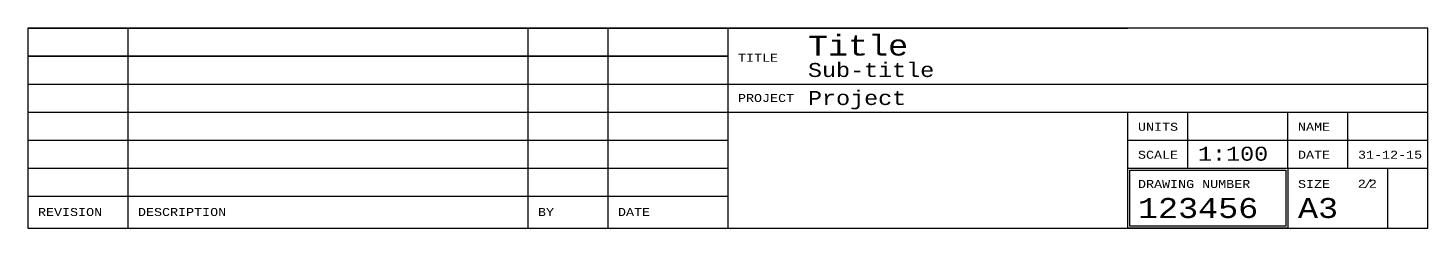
# Model space of a CAD drawing. Header units: millimetres. Extents: x 0 to 845, y 0 to 297.
# Drawn here: x 495 to 845, y 0 to 50 of the extents above; entities that cross this region are included whole.
import ezdxf
from ezdxf.enums import TextEntityAlignment as Align

# ---------------------------------------------------------------- set-up
doc = ezdxf.new("R2010")
doc.units = ezdxf.units.MM
doc.styles.get("Standard").update_dxf_attribs({"font": 'cour.ttf'})

# ---------------------------------------------------------------- blocks, each defined once
blk = doc.blocks.new('TITLEBLOCK')
at = {"color": 7}
for p, q in [((-350, 50), (-75, 50)), ((0, 50), (-350, 50)), ((-350, 50), (-350, 0)), ((-325, 50), (-325, 0)), ((-225, 50), (-225, 0)), ((-205, 50), (-205, 0)), ((-175, 50), (-175, 0)), ((0, 0), (0, 50)), ((-350, 43), (-175, 43)), ((-175, 43), (-350, 43)), ((-350, 36), (0, 36)), ((-350, 29), (0, 29)), ((-75, 15), (-75, 29)), ((-60, 15), (-60, 29)), ((-35, 15), (-35, 29)), ((-20, 15), (-20, 29)), ((-350, 22), (-175, 22)), ((-350, 15), (-175, 15)), ((-10, 0), (-10, 15)), ((-350, 8), (-175, 8)), ((-350, 0), (0, 0))]:
    blk.add_line(p, q, dxfattribs=at)
for p, q in [((-75, 22), (0, 22)), ((-35, 15), (0, 15))]:
    blk.add_line(p, q)
at = {"color": 7, "flags": 128}
for points in [[(-75, 15), (-35, 15), (-35, 0), (-75, 0)], [(-74.5, 14.5), (-35.5, 14.5), (-35.5, 0.5), (-74.5, 0.5)]]:
    blk.add_lwpolyline(points, close=True, dxfattribs=at)
at = {"color": 7}
for s, p in [('TITLE', (-172.5, 41.56)), ('PROJECT', (-172.5, 31.5)), ('UNITS', (-72.5, 24.31)), ('NAME', (-32.5, 24.31)), ('SCALE', (-72.5, 17.31)), ('DATE', (-32.5, 17.31)), ('DRAWING NUMBER', (-72.5, 10)), ('SIZE', (-32.5, 10)), ('/', (-16, 10.06)), ('REVISION', (-347.5, 3)), ('DESCRIPTION', (-322.5, 3)), ('BY', (-222.5, 3)), ('DATE', (-202.5, 3))]:
    blk.add_text(s, height=2, dxfattribs=at).set_placement(p)
for tag, p, height in [('REVNO6', (-347.53, 45.5), 2), ('REVDESC6', (-322.57, 45.5), 2), ('REVBY6', (-222.57, 45.5), 2), ('REVDATE6', (-202.57, 45.5), 2), ('TITLE', (-155, 43.11), 5), ('REVNO5', (-347.53, 38.5), 2), ('REVDESC5', (-322.57, 38.5), 2), ('REVBY5', (-222.57, 38.5), 2), ('REVDATE5', (-202.57, 38.5), 2), ('SUBTITLE', (-155, 37.75), 3.5), ('REVNO4', (-347.53, 31.5), 2), ('REVDESC4', (-322.57, 31.5), 2), ('REVBY4', (-222.57, 31.5), 2), ('REVDATE4', (-202.57, 31.5), 2), ('PROJECT', (-155, 30.75), 3.5), ('REVNO3', (-347.53, 24.5), 2), ('REVDESC3', (-322.57, 24.5), 2), ('REVBY3', (-222.57, 24.5), 2), ('REVDATE3', (-202.57, 24.5), 2), ('UNITS', (-57.5, 23.82), 3.5), ('NAME', (-17.5, 24.32), 2), ('REVNO2', (-347.53, 17.5), 2), ('REVDESC2', (-322.57, 17.5), 2), ('REVBY2', (-222.57, 17.5), 2), ('REVDATE2', (-202.57, 17.5), 2), ('SCALE', (-57.5, 16.82), 3.5), ('DATE', (-17.5, 17.32), 2), ('REVNO1', (-347.53, 10.5), 2), ('REVDESC1', (-322.57, 10.5), 2), ('REVBY1', (-222.57, 10.5), 2), ('REVDATE1', (-202.57, 10.5), 2), ('SHEETS', (-14.29, 10.07), 2), ('NUMBER', (-72.5, 2.5), 5), ('SIZE', (-32.5, 2.5), 5), ('REVISION', (-7.5, 2.5), 5)]:
    blk.add_attdef(tag, p, '', height=height, dxfattribs=at)
blk.add_attdef('SHEET', text='', height=2, dxfattribs=at).set_placement((-15.54, 10.07), align=Align.RIGHT)

msp = doc.modelspace()

# ---------------------------------------------------------------- block references
ref = msp.add_blockref('TITLEBLOCK', (844.99, 0))
ref.add_attrib('TITLE', 'Title', (689.99, 43.11), dxfattribs={"color": 7, "height": 5})
ref.add_attrib('SUBTITLE', 'Sub-title', (689.99, 37.75), dxfattribs={"color": 7, "height": 3.5})
ref.add_attrib('PROJECT', 'Project', (689.99, 30.75), dxfattribs={"color": 7, "height": 3.5})
ref.add_attrib('NUMBER', '123456', (772.49, 2.5), dxfattribs={"color": 7, "height": 5})
ref.add_attrib('SIZE', 'A3', (812.49, 2.5), dxfattribs={"color": 7, "height": 5})
ref.add_attrib('SCALE', '1:100', (787.49, 16.82), dxfattribs={"color": 7, "height": 3.5})
ref.add_attrib('DATE', '31-12-15', (827.49, 17.32), dxfattribs={"color": 7, "height": 2})
ref.add_attrib('SHEET', '2', dxfattribs={"color": 7, "height": 2}).set_placement((829.45, 10.07), align=Align.RIGHT)
ref.add_attrib('SHEETS', '2', (830.2, 10.07), dxfattribs={"color": 7, "height": 2})

doc.saveas('drawing.dxf')
